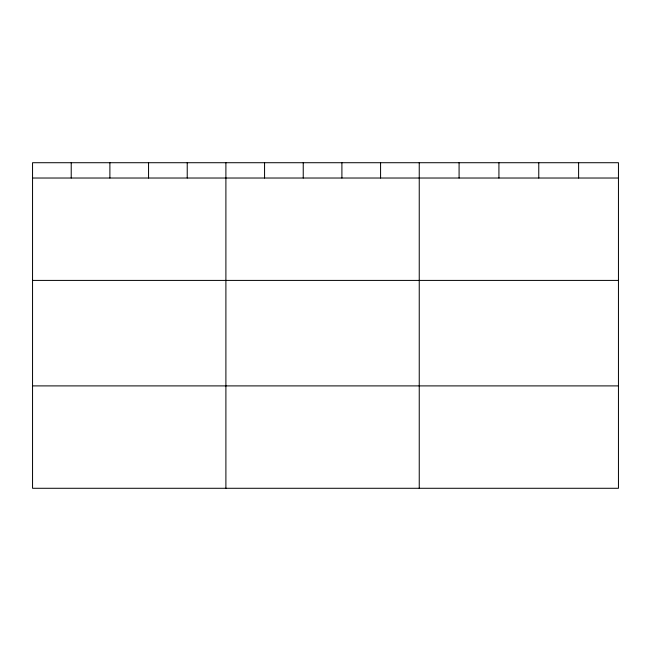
<?xml version="1.0" encoding="UTF-8"?>
<svg xmlns="http://www.w3.org/2000/svg" width="651" height="651" viewBox="0 0 651 651"><rect width="100%" height="100%" fill="white"/><g stroke="black" fill="none" stroke-linecap="round" stroke-linejoin="round"><path stroke-width="0.98" d="M618.45 280.41L618.45 162.717L32.55 162.717L32.55 488.283L618.45 488.283L618.45 280.41L32.55 280.41M32.55 178.024L618.45 178.024M32.55 385.897L618.45 385.897M578.609 162.717L578.609 178.024M538.768 162.717L538.768 178.024M498.926 162.717L498.926 178.024M459.085 162.717L459.085 178.024M419.244 162.717L419.244 488.283M380.575 162.717L380.575 178.024M341.905 162.717L341.905 178.024M303.236 162.717L303.236 178.024M264.566 162.717L264.566 178.024M225.897 162.717L225.897 488.283M187.228 162.717L187.228 178.024M148.558 162.717L148.558 178.024M109.889 162.717L109.889 178.024M71.219 162.717L71.219 178.024"/></g></svg>
